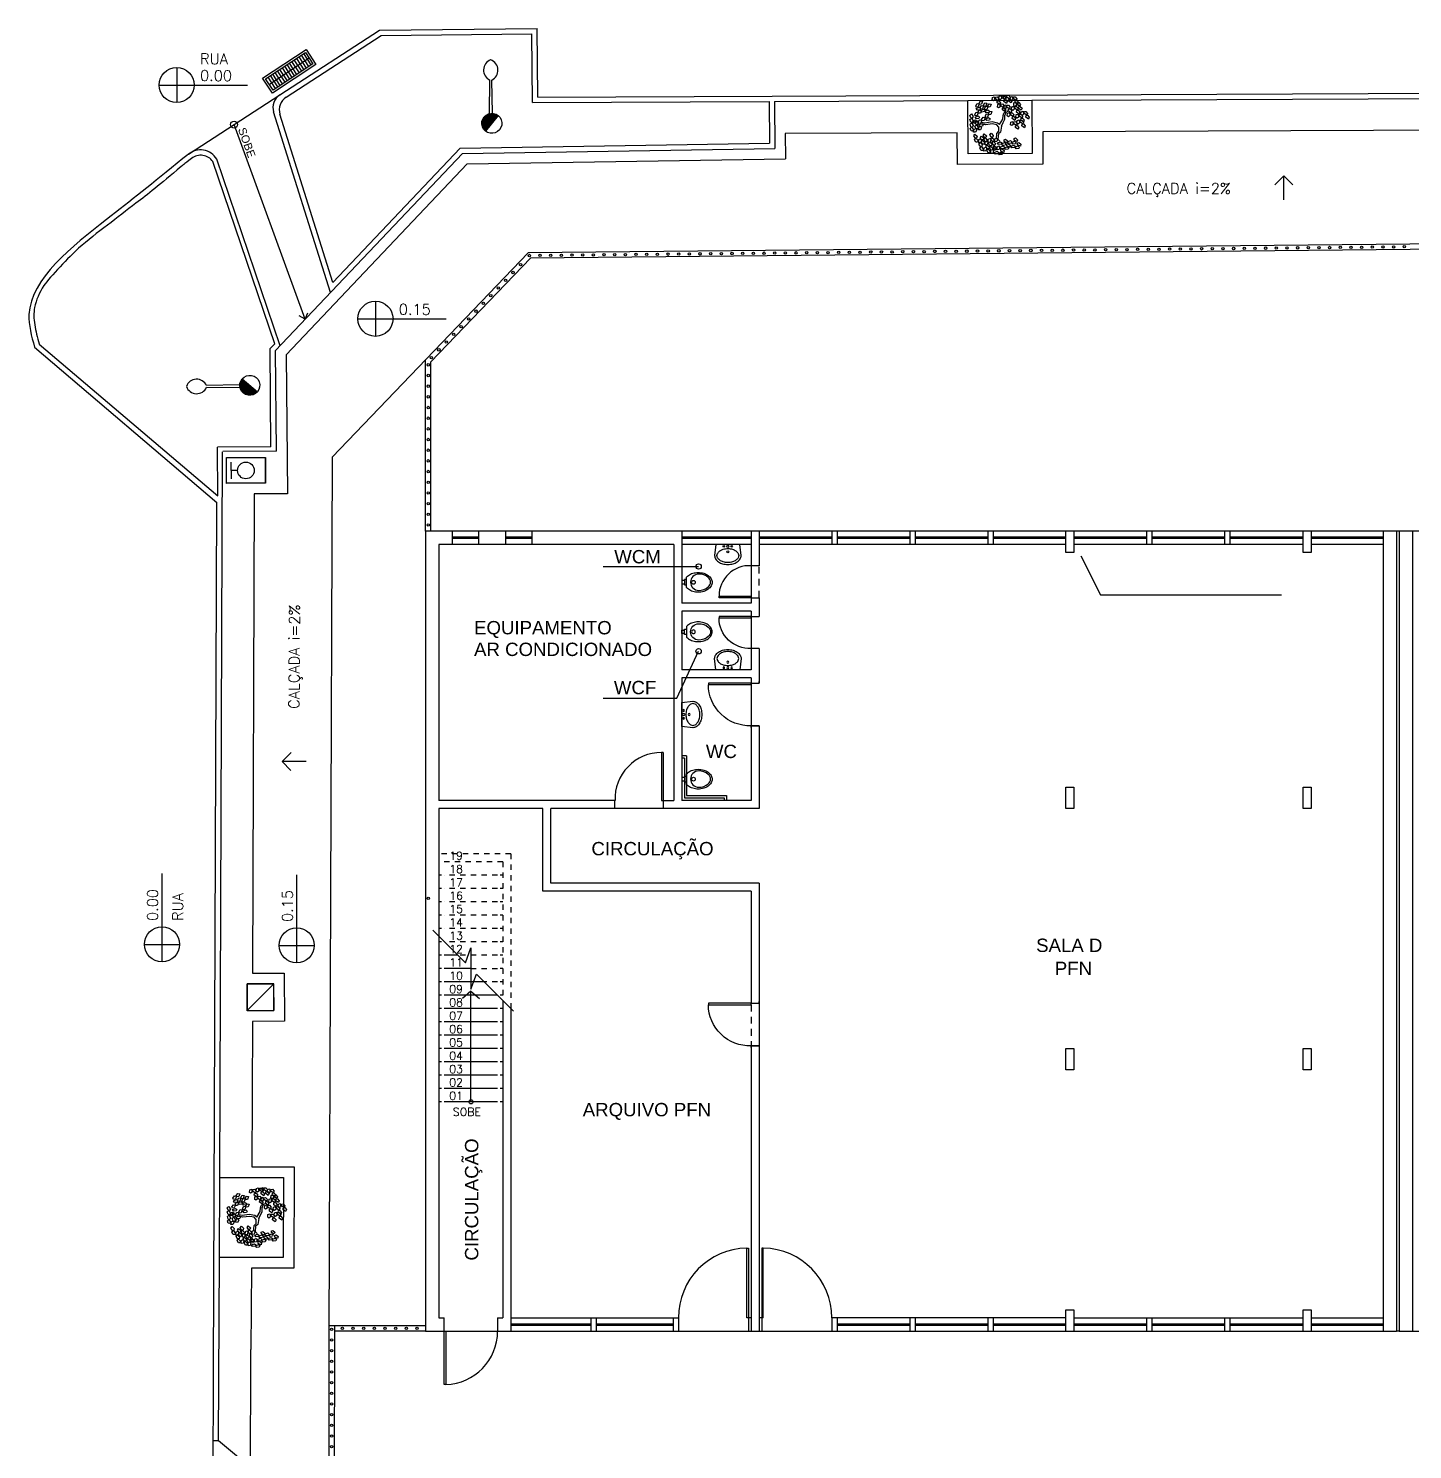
# Model space of a CAD drawing. Header units: millimetres. Extents: x -8 to 5830, y -596 to 3598.
# Drawn here: x 1519.7 to 1545.65, y 2376.13 to 2402.77 of the extents above; entities that cross this region are included whole.
import ezdxf

# ---------------------------------------------------------------- set-up
doc = ezdxf.new("R2010")
doc.units = ezdxf.units.MM
for name, pattern in [('CONTINU', [0]), ('DASHDOT', [1, 0.5, -0.25, 0, -0.25]), ('HIDDEN', [9.525, 6.35, -3.175])]:
    doc.linetypes.add(name, pattern=pattern)
doc.layers.get('0').update_dxf_attribs({"color": 9})
doc.layers.add('ARQUITETURA', color=7, linetype='Continuous')
doc.styles.add('80X50', font='romans.shx')
doc.styles.get("Standard").update_dxf_attribs({"font": 'arial.ttf'})

# ---------------------------------------------------------------- blocks, each defined once
blk = doc.blocks.new('P80')
for points in [[(0, 0.86), (0, 0.83), (0.15, 0.83), (0.15, 0.86)], [(0, 0), (0, 0.03), (0.15, 0.03), (0.15, 0)]]:
    blk.add_lwpolyline(points)
blk.add_lwpolyline([(-0.8, 0.06), (0, 0.06), (0, 0.03), (-0.8, 0.03)], close=True)
at = {"color": 8}
blk.add_arc((-0.025, 0.056), 0.775, 88.1408, 179.6698, dxfattribs=at)
blk = doc.blocks.new('P60')
at = {"color": 252}
blk.add_lwpolyline([(-0.6, 0.06), (0, 0.06), (0, 0.03), (-0.6, 0.03)], close=True, dxfattribs=at)
at = {"color": 8}
blk.add_arc((-0.029, 0.06), 0.571, 87.1025, 180, dxfattribs=at)
blk = doc.blocks.new('Vaso')
for points in [[(0.03, -0.05), (0.03, 0), (-0.03, 0), (-0.03, -0.05)], [(0.05, -0.09), (0.05, -0.05), (-0.05, -0.05), (-0.05, -0.09)]]:
    blk.add_lwpolyline(points)
for points in [[(0.183, -0.31, -0.071776), (0.168, -0.413, -0.083144), (0.129, -0.494, -0.106699), (0.065, -0.552, -0.132564), (-0.002, -0.57, -0.132564), (-0.069, -0.552, -0.106699), (-0.133, -0.494, -0.083144), (-0.172, -0.413, -0.071776), (-0.187, -0.31, -0.071776), (-0.172, -0.207, -0.083144), (-0.133, -0.126, -0.060171), (-0.1, -0.09), (0.096, -0.09, -0.060171), (0.129, -0.126, -0.083144), (0.168, -0.207, -0.071776)], [(-0.088, -0.497, 0.2474), (0, -0.541, 0.2474), (0.088, -0.497, 0.197858), (0.152, -0.318, 0.418329), (0, -0.168, 0.418329), (-0.152, -0.318, 0.197858)]]:
    blk.add_lwpolyline(points, format="xyb", close=True)
blk.add_circle((-0.002, -0.22), 0.0352)
blk = doc.blocks.new('Cuba-emp')
blk.add_lwpolyline([(0.21, 0.248), (0, 0.227), (0, -0.227), (0.21, -0.248, 0.137816), (0.271, -0.231, 0.107041), (0.329, -0.176, 0.080751), (0.364, -0.099, 0.068643), (0.378, -0.001, 0.068643), (0.364, 0.098, 0.080751), (0.329, 0.174, 0.107041), (0.271, 0.23, 0.115752), (0.21, 0.248)], format="xyb")
blk.add_lwpolyline([(0.21, 0.205, -0.131827), (0.25, 0.194, -0.106633), (0.297, 0.151, -0.083482), (0.328, 0.087, -0.072232), (0.341, 0, -0.072232), (0.328, -0.087, -0.083482), (0.297, -0.151, -0.106633), (0.25, -0.194, -0.131827), (0.21, -0.205, -0.131827), (0.17, -0.194, -0.106633), (0.123, -0.151, -0.083482), (0.092, -0.087, -0.072232), (0.079, 0, -0.072232), (0.092, 0.087, -0.083482), (0.123, 0.151, -0.106633), (0.17, 0.194, -0.131827)], format="xyb", close=True)
for centre, radius in [((0.037, -0.002), 0.0193), ((0.037, -0.002), 0.0193), ((0.036, 0.071), 0.0155), ((0.14, -0.001), 0.0198), ((0.036, -0.076), 0.0155)]:
    blk.add_circle(centre, radius)
blk = doc.blocks.new('L', base_point=(1.368, 0.591))
at = {"color": 8, "lineweight": -2}
for p, q in [((1.275, 0.567), (1.306, 0.592)), ((1.288, 0.517), (1.275, 0.567)), ((1.281, 0.65), (1.312, 0.675)), ((1.294, 0.6), (1.281, 0.65)), ((1.322, 0.591), (1.294, 0.6)), ((1.306, 0.592), (1.336, 0.538)), ((1.312, 0.675), (1.342, 0.621)), ((1.342, 0.621), (1.322, 0.591)), ((1.317, 0.508), (1.288, 0.517)), ((1.336, 0.538), (1.317, 0.508)), ((1.337, 0.489), (1.356, 0.548)), ((1.376, 0.484), (1.337, 0.489)), ((1.356, 0.548), (1.391, 0.554)), ((1.404, 0.527), (1.376, 0.484)), ((1.391, 0.554), (1.404, 0.527))]:
    blk.add_line(p, q, dxfattribs=at)
blk = doc.blocks.new('Árvore-13')
at = {"color": 8}
for p, q in [((-0.795, 0.302), (-0.961, 0.415)), ((-0.795, 0.406), (-0.953, 0.499)), ((-0.357, 0.349), (-0.795, 0.406)), ((-0.366, 0.227), (-0.795, 0.302)), ((-0.129, 0.105), (-0.366, 0.227)), ((-0.068, 0.19), (-0.357, 0.349)), ((-0.068, -0.036), (-0.129, 0.105)), ((0.029, 0.068), (-0.068, 0.19)), ((0.029, 0.068), (0.318, 0.331)), ((0.116, -0.055), (0.283, 0.133)), ((0.283, 0.133), (0.423, 0.284)), ((0.318, 0.331), (0.405, 0.537)), ((0.405, 0.537), (0.484, 0.659)), ((0.423, 0.284), (0.502, 0.509)), ((0.484, 0.659), (0.572, 0.715)), ((0.502, 0.509), (0.633, 0.668)), ((0.572, 0.715), (0.607, 0.819)), ((0.633, 0.668), (0.782, 0.715)), ((-0.296, -0.392), (-0.418, -0.693)), ((-0.199, -0.449), (-0.313, -0.74)), ((-0.313, -0.74), (-0.243, -0.89)), ((-0.147, -0.299), (-0.296, -0.392)), ((-0.05, -0.383), (-0.199, -0.449)), ((-0.068, -0.036), (-0.147, -0.299)), ((0.116, -0.055), (-0.05, -0.383))]:
    blk.add_line(p, q, dxfattribs=at)
at = {"color": 8, "xscale": 3.048, "yscale": 3.048, "zscale": 3.048}
for p, rotation in [((-0.716, 1.448), 295.0165150851705), ((0.169, 1.448), 190.1248425347958), ((0.581, 1.401), 190.1248425347958), ((0.852, 1.344), 190.1248425347958), ((-1.303, 0.884), 347.8021081598379), ((-0.926, 0.959), 295.0165150851705), ((-0.488, 1.26), 295.0165150851705), ((-0.348, 0.687), 295.0165150851705), ((-0.252, 1.138), 295.0165150851705), ((0.353, 0.95), 190.1248425347958), ((0.677, 0.781), 190.1248425347958), ((1.124, 0.565), 190.1248425347958), ((1.211, 1.147), 190.1248425347958), ((1.317, 0.753), 190.1248425347958), ((-1.443, 0.368), 347.8021081598379), ((-1.128, 0.415), 347.8021081598379), ((-0.848, 0.462), 295.0165150851705), ((0.765, 0.274), 190.1248425347958), ((0.8, -0.299), 190.1248425347958), ((1.203, -0.317), 190.1248425347958), ((1.246, 0.039), 190.1248425347958), ((1.579, 0.114), 190.1248425347958), ((-0.103, -0.899), 66.16076666471405), ((0.502, -1.003), 66.16076666471405), ((-0.453, -1.397), 66.16076666471405), ((-0.015, -1.19), 66.16076666471405), ((0.616, -1.322), 66.16076666471405)]:
    blk.add_blockref('L', p, dxfattribs=dict(at, rotation=rotation))
for p in [(-1.391, -0.308), (-1.233, -0.881), (-1.049, -0.533), (-0.848, -0.449), (-0.672, -1.021), (-0.453, -1.04), (-0.445, -0.543), (-0.874, -1.134)]:
    blk.add_blockref('L', p, dxfattribs=at)
blk = doc.blocks.new('A$C0cdc8d62')
at = {"linetype": 'CONTINU', "lineweight": -2}
for p, q in [((0.642, 0.242), (0.642, 0.398)), ((0.521, 0.242), (0.642, 0.242)), ((0.642, 0.242), (0.642, 0.086))]:
    blk.add_line(p, q, dxfattribs=at)
blk.add_lwpolyline([(0, 0.002), (0.002, 0.486), (0.73, 0.483), (0.729, 0)], close=True, dxfattribs=at)
blk.add_circle((0.365, 0.243), 0.156, dxfattribs=at)
blk = doc.blocks.new('A$C27293851')
at = {"linetype": 'CONTINU', "lineweight": -2}
for p, q in [((0.041, 0.881), (0.295, 0.881)), ((0.041, 0.827), (0.295, 0.827)), ((0.168, 0.041), (0.168, 0.934)), ((0.041, 0.773), (0.295, 0.773)), ((0.041, 0.72), (0.295, 0.72)), ((0.041, 0.666), (0.295, 0.666)), ((0.041, 0.613), (0.295, 0.613)), ((0.041, 0.559), (0.295, 0.559)), ((0.041, 0.506), (0.295, 0.506)), ((0.041, 0.452), (0.295, 0.452)), ((0.041, 0.398), (0.295, 0.398)), ((0.041, 0.345), (0.295, 0.345)), ((0.041, 0.291), (0.295, 0.291)), ((0.041, 0.238), (0.295, 0.238)), ((0.041, 0.184), (0.295, 0.184)), ((0.041, 0.131), (0.295, 0.131)), ((0.041, 0.077), (0.295, 0.077))]:
    blk.add_line(p, q, dxfattribs=at)
for points in [[(0.336, 0.975), (0.336, 0), (0, 0), (0, 0.975)], [(0.295, 0.934), (0.295, 0.041), (0.041, 0.041), (0.041, 0.934)]]:
    blk.add_lwpolyline(points, close=True, dxfattribs=at)
blk = doc.blocks.new('poste concreto')
h = blk.add_hatch(color=256)
h.dxf.hatch_style = 1
h.paths.add_polyline_path([(364866.842, 7758015.357), (364866.767, 7758015.418), (364866.676, 7758015.455), (364866.578, 7758015.47), (364866.48, 7758015.455), (364866.39, 7758015.418), (364866.314, 7758015.357), (364866.254, 7758015.282), (364866.216, 7758015.191), (364866.201, 7758015.093), (364866.956, 7758015.093), (364866.94, 7758015.191), (364866.903, 7758015.282)])
for p, q in [((364866.815, 7758015.406), (364867.773, 7758016.191)), ((364866.886, 7758015.322), (364867.818, 7758016.138)), ((364866.201, 7758015.093), (364866.216, 7758015.191)), ((364866.216, 7758014.995), (364866.201, 7758015.093)), ((364866.956, 7758015.093), (364866.201, 7758015.093)), ((364866.216, 7758015.191), (364866.254, 7758015.282)), ((364866.254, 7758015.282), (364866.314, 7758015.357)), ((364866.314, 7758015.357), (364866.39, 7758015.418)), ((364866.39, 7758015.418), (364866.48, 7758015.455)), ((364866.48, 7758015.455), (364866.578, 7758015.47)), ((364866.578, 7758015.47), (364866.676, 7758015.455)), ((364866.676, 7758015.455), (364866.767, 7758015.418)), ((364866.767, 7758015.418), (364866.842, 7758015.357)), ((364866.842, 7758015.357), (364866.903, 7758015.282)), ((364866.903, 7758015.282), (364866.94, 7758015.191)), ((364866.94, 7758015.191), (364866.956, 7758015.093)), ((364866.956, 7758015.093), (364866.94, 7758014.995)), ((364866.254, 7758014.904), (364866.216, 7758014.995)), ((364866.314, 7758014.829), (364866.254, 7758014.904)), ((364866.39, 7758014.768), (364866.314, 7758014.829)), ((364866.48, 7758014.731), (364866.39, 7758014.768)), ((364866.578, 7758014.716), (364866.48, 7758014.731)), ((364866.676, 7758014.731), (364866.578, 7758014.716)), ((364866.767, 7758014.768), (364866.676, 7758014.731)), ((364866.842, 7758014.829), (364866.767, 7758014.768)), ((364866.903, 7758014.904), (364866.842, 7758014.829)), ((364866.94, 7758014.995), (364866.903, 7758014.904))]:
    blk.add_line(p, q)
for centre, start, end in [((364868.17, 7758016.298), 60.7351, 195.0987), ((364867.989, 7758016.511), 245.3971, 19.7607)]:
    blk.add_arc(centre, 0.411, start, end)

msp = doc.modelspace()

# ---------------------------------------------------------------- linework, layer by layer
at = {"color": 8, "linetype": 'CONTINU', "lineweight": -2}
for p, q in [((1524.416, 2401.522), (1526.287, 2402.736)), ((1524.534, 2401.479), (1526.317, 2402.636)), ((1526.287, 2402.736), (1529.238, 2402.769)), ((1526.317, 2402.636), (1529.139, 2402.668)), ((1529.154, 2401.378), (1529.139, 2402.668)), ((1529.252, 2401.479), (1529.238, 2402.769)), ((1522.484, 2402.036), (1522.484, 2401.378)), ((1522.155, 2401.707), (1523.809, 2401.707)), ((1540.565, 2401.532), (1551.312, 2401.582)), ((1522.703, 2400.41), (1524.416, 2401.522)), ((1529.154, 2401.378), (1533.592, 2401.399)), ((1529.252, 2401.479), (1533.645, 2401.499)), ((1533.592, 2401.399), (1533.595, 2400.62)), ((1533.645, 2401.499), (1540.565, 2401.532)), ((1533.692, 2401.4), (1537.315, 2401.417)), ((1533.692, 2401.4), (1533.696, 2400.521)), ((1538.514, 2401.422), (1540.565, 2401.432)), ((1538.515, 2401.422), (1540.565, 2401.432)), ((1540.565, 2401.432), (1551.313, 2401.482)), ((1525.368, 2397.817), (1524.301, 2401.203)), ((1525.412, 2398.009), (1524.419, 2401.16)), ((1524.895, 2397.318), (1523.559, 2400.966)), ((1537.317, 2400.817), (1537.318, 2400.817)), ((1527.797, 2400.526), (1525.412, 2398.009)), ((1527.797, 2400.526), (1533.595, 2400.62)), ((1527.841, 2400.427), (1533.696, 2400.521)), ((1524.322, 2396.859), (1523.163, 2400.273)), ((1524.423, 2396.819), (1523.234, 2400.32)), ((1527.841, 2400.427), (1524.338, 2396.729)), ((1527.928, 2400.228), (1533.899, 2400.324)), ((1527.928, 2400.228), (1524.538, 2396.65)), ((1526.21, 2397.655), (1526.21, 2396.997)), ((1524.895, 2397.318), (1524.782, 2397.383)), ((1524.895, 2397.318), (1524.94, 2397.44)), ((1525.881, 2397.326), (1527.535, 2397.326)), ((1519.819, 2396.795), (1523.237, 2393.883)), ((1519.908, 2396.848), (1523.258, 2394.006)), ((1524.322, 2396.859), (1524.237, 2396.769)), ((1524.251, 2394.926), (1524.237, 2396.769)), ((1524.352, 2394.844), (1524.338, 2396.729)), ((1524.251, 2394.926), (1523.251, 2394.918)), ((1523.258, 2394.006), (1523.251, 2394.918)), ((1523.291, 2381.23), (1523.341, 2394.833)), ((1524.352, 2394.844), (1523.352, 2394.836)), ((1523.174, 2377.607), (1523.237, 2393.883)), ((1523.938, 2394.042), (1523.905, 2385.058)), ((1522.209, 2385.271), (1522.209, 2386.925)), ((1524.735, 2385.252), (1524.735, 2386.906)), ((1521.88, 2385.6), (1522.538, 2385.6)), ((1524.407, 2385.581), (1525.064, 2385.581)), ((1523.802, 2384.358), (1524.303, 2384.858)), ((1524.302, 2384.358), (1524.304, 2384.858)), ((1523.902, 2384.156), (1523.892, 2381.429)), ((1523.265, 2376.297), (1523.288, 2379.732)), ((1523.859, 2370.794), (1523.876, 2378.003)), ((1523.159, 2370.798), (1523.174, 2377.607)), ((1523.171, 2376.297), (1523.265, 2376.297)), ((1523.265, 2376.297), (1523.869, 2375.799))]:
    msp.add_line(p, q, dxfattribs=at)
at = {"color": 8}
for p, q in [((1543.235, 2400.004), (1543.067, 2399.839)), ((1543.235, 2399.553), (1543.235, 2400.004)), ((1543.235, 2400.004), (1543.403, 2399.839)), ((1524.462, 2389.029), (1524.628, 2389.196)), ((1524.912, 2389.027), (1524.462, 2389.029)), ((1524.462, 2389.029), (1524.626, 2388.86))]:
    msp.add_line(p, q, dxfattribs=at)
for p, q in [((1613.286, 2399.4), (1529.074, 2398.562)), ((1575.2, 2398.921), (1529.117, 2398.463)), ((1529.074, 2398.562), (1525.4, 2394.735)), ((1529.117, 2398.463), (1527.25, 2396.518)), ((1525.4, 2394.735), (1525.339, 2378.31)), ((1527.15, 2393.348), (1527.15, 2378.348)), ((1545.35, 2393.348), (1527.15, 2393.348)), ((1527.65, 2393.348), (1527.65, 2393.098)), ((1528.15, 2393.098), (1528.15, 2393.348)), ((1528.65, 2393.348), (1528.65, 2393.098)), ((1529.15, 2393.098), (1529.15, 2393.348)), ((1531.95, 2393.348), (1531.95, 2391.998)), ((1533.25, 2393.348), (1533.25, 2391.998)), ((1533.4, 2393.348), (1533.4, 2392.698)), ((1534.763, 2393.348), (1534.763, 2393.098)), ((1534.863, 2393.348), (1534.863, 2393.098)), ((1536.225, 2393.348), (1536.225, 2393.098)), ((1536.325, 2393.348), (1536.325, 2393.098)), ((1537.688, 2393.348), (1537.688, 2393.098)), ((1537.788, 2393.348), (1537.788, 2393.098)), ((1540.663, 2393.348), (1540.663, 2393.098)), ((1540.763, 2393.348), (1540.763, 2393.098)), ((1542.125, 2393.348), (1542.125, 2393.098)), ((1542.225, 2393.348), (1542.225, 2393.098)), ((1545.1, 2393.348), (1545.1, 2378.348)), ((1545.35, 2393.348), (1545.35, 2378.348)), ((1545.4, 2393.348), (1545.4, 2378.348)), ((1605.65, 2393.348), (1545.4, 2393.348)), ((1545.65, 2393.348), (1545.65, 2378.348)), ((1527.4, 2393.098), (1527.4, 2388.298)), ((1531.8, 2393.098), (1527.4, 2393.098)), ((1527.65, 2393.238), (1528.15, 2393.238)), ((1528.15, 2393.208), (1527.65, 2393.208)), ((1528.65, 2393.238), (1529.15, 2393.238)), ((1529.15, 2393.208), (1528.65, 2393.208)), ((1531.8, 2393.098), (1531.8, 2388.298)), ((1531.95, 2393.238), (1533.25, 2393.238)), ((1533.25, 2393.208), (1531.95, 2393.208)), ((1533.25, 2393.098), (1531.95, 2393.098)), ((1533.4, 2393.238), (1534.763, 2393.238)), ((1534.763, 2393.208), (1533.4, 2393.208)), ((1539.15, 2393.098), (1533.4, 2393.098)), ((1534.863, 2393.238), (1536.225, 2393.238)), ((1536.225, 2393.208), (1534.863, 2393.208)), ((1536.325, 2393.238), (1537.688, 2393.238)), ((1537.688, 2393.208), (1536.325, 2393.208)), ((1537.788, 2393.238), (1539.15, 2393.238)), ((1539.15, 2393.208), (1537.788, 2393.208)), ((1539.3, 2393.238), (1540.663, 2393.238)), ((1540.663, 2393.208), (1539.3, 2393.208)), ((1543.598, 2393.098), (1539.3, 2393.098)), ((1540.763, 2393.238), (1542.125, 2393.238)), ((1542.125, 2393.208), (1540.763, 2393.208)), ((1542.225, 2393.238), (1543.598, 2393.238)), ((1543.598, 2393.208), (1542.225, 2393.208)), ((1543.748, 2393.238), (1545.1, 2393.238)), ((1545.1, 2393.208), (1543.748, 2393.208)), ((1545.1, 2393.098), (1543.748, 2393.098)), ((1533.4, 2392.698), (1533.25, 2392.698)), ((1533.25, 2391.998), (1531.95, 2391.998)), ((1533.25, 2392.098), (1533.4, 2392.098)), ((1533.4, 2392.098), (1533.4, 2391.748)), ((1533.25, 2391.848), (1531.95, 2391.848)), ((1531.95, 2391.848), (1531.95, 2390.748)), ((1533.25, 2391.848), (1533.25, 2390.748)), ((1533.25, 2391.748), (1533.4, 2391.748)), ((1533.4, 2391.148), (1533.25, 2391.148)), ((1533.4, 2391.148), (1533.4, 2390.498)), ((1533.25, 2390.748), (1531.95, 2390.748)), ((1533.25, 2390.598), (1531.95, 2390.598)), ((1531.95, 2390.598), (1531.95, 2388.298)), ((1533.25, 2390.598), (1533.25, 2388.298)), ((1533.25, 2390.498), (1533.4, 2390.498)), ((1533.4, 2389.698), (1533.25, 2389.698)), ((1533.4, 2389.698), (1533.4, 2388.148)), ((1531.6, 2389.198), (1531.6, 2388.148)), ((1532.04, 2389.132), (1531.95, 2389.132)), ((1532, 2389.092), (1531.95, 2389.092)), ((1532, 2389.092), (1532, 2388.348)), ((1532.04, 2389.132), (1532.04, 2388.388)), ((1530.7, 2388.298), (1527.4, 2388.298)), ((1530.7, 2388.148), (1530.7, 2388.298)), ((1533.25, 2388.298), (1531.95, 2388.298)), ((1532, 2388.348), (1532.748, 2388.348)), ((1532.04, 2388.388), (1532.788, 2388.388)), ((1532.748, 2388.348), (1532.748, 2388.298)), ((1532.788, 2388.388), (1532.788, 2388.298)), ((1527.4, 2388.148), (1527.4, 2378.598)), ((1529.35, 2388.148), (1527.4, 2388.148)), ((1529.35, 2386.598), (1529.35, 2388.148)), ((1533.4, 2388.148), (1529.5, 2388.148)), ((1529.5, 2386.748), (1529.5, 2388.148)), ((1527.45, 2386.898), (1527.4, 2386.898)), ((1527.45, 2386.648), (1527.4, 2386.648)), ((1528.6, 2386.898), (1528.55, 2386.898)), ((1528.6, 2386.648), (1528.55, 2386.648)), ((1533.4, 2386.748), (1529.5, 2386.748)), ((1533.4, 2386.748), (1533.4, 2378.348)), ((1527.45, 2386.398), (1527.4, 2386.398)), ((1528.6, 2386.398), (1528.55, 2386.398)), ((1533.25, 2386.598), (1529.35, 2386.598)), ((1533.25, 2386.598), (1533.25, 2384.498)), ((1527.45, 2386.148), (1527.4, 2386.148)), ((1528.6, 2386.148), (1528.55, 2386.148)), ((1527.45, 2385.898), (1527.4, 2385.898)), ((1528.6, 2385.898), (1528.55, 2385.898)), ((1527.45, 2385.648), (1527.4, 2385.648)), ((1528.6, 2385.648), (1528.55, 2385.648)), ((1527.45, 2385.398), (1527.4, 2385.398)), ((1527.75, 2385.398), (1527.5, 2385.398)), ((1528.6, 2385.398), (1528.55, 2385.398)), ((1527.45, 2385.148), (1527.4, 2385.148)), ((1528, 2385.148), (1527.5, 2385.148)), ((1528.6, 2385.148), (1528.55, 2385.148)), ((1527.45, 2384.898), (1527.4, 2384.898)), ((1528.25, 2384.898), (1527.5, 2384.898)), ((1528.6, 2384.898), (1528.55, 2384.898)), ((1527.45, 2384.648), (1527.4, 2384.648)), ((1528.5, 2384.648), (1527.5, 2384.648)), ((1528, 2384.72), (1527.843, 2384.585)), ((1528, 2384.72), (1528.158, 2384.585)), ((1528, 2382.648), (1528, 2384.72)), ((1528.6, 2384.648), (1528.55, 2384.648)), ((1528.6, 2384.548), (1528.6, 2378.598)), ((1527.45, 2384.398), (1527.4, 2384.398)), ((1528.5, 2384.398), (1527.5, 2384.398)), ((1528.6, 2384.398), (1528.55, 2384.398)), ((1528.75, 2384.398), (1528.75, 2378.348)), ((1533.25, 2384.498), (1533.4, 2384.498)), ((1527.45, 2384.148), (1527.4, 2384.148)), ((1528.5, 2384.148), (1527.5, 2384.148)), ((1528.6, 2384.148), (1528.55, 2384.148)), ((1527.45, 2383.898), (1527.4, 2383.898)), ((1528.5, 2383.898), (1527.5, 2383.898)), ((1528.6, 2383.898), (1528.55, 2383.898)), ((1527.45, 2383.648), (1527.4, 2383.648)), ((1528.5, 2383.648), (1527.5, 2383.648)), ((1528.6, 2383.648), (1528.55, 2383.648)), ((1533.4, 2383.698), (1533.25, 2383.698)), ((1533.25, 2383.698), (1533.25, 2378.348)), ((1527.45, 2383.398), (1527.4, 2383.398)), ((1528.5, 2383.398), (1527.5, 2383.398)), ((1528.6, 2383.398), (1528.55, 2383.398)), ((1527.45, 2383.148), (1527.4, 2383.148)), ((1528.5, 2383.148), (1527.5, 2383.148)), ((1528.6, 2383.148), (1528.55, 2383.148)), ((1527.45, 2382.898), (1527.4, 2382.898)), ((1527.45, 2382.648), (1527.4, 2382.648)), ((1528.5, 2382.898), (1527.5, 2382.898)), ((1528.5, 2382.648), (1527.5, 2382.648)), ((1528.6, 2382.898), (1528.55, 2382.898)), ((1528.6, 2382.648), (1528.55, 2382.648)), ((1533.2, 2379.908), (1533.2, 2378.348)), ((1533.45, 2379.908), (1533.45, 2378.348)), ((1525.44, 2378.447), (1525.439, 2378.309)), ((1527.4, 2378.598), (1527.5, 2378.598)), ((1528.5, 2378.598), (1528.5, 2378.348)), ((1528.5, 2378.598), (1528.6, 2378.598)), ((1528.75, 2378.598), (1531.888, 2378.598)), ((1528.75, 2378.488), (1530.25, 2378.488)), ((1530.25, 2378.458), (1528.75, 2378.458)), ((1530.25, 2378.598), (1530.25, 2378.348)), ((1530.35, 2378.598), (1530.35, 2378.348)), ((1530.35, 2378.488), (1531.788, 2378.488)), ((1531.788, 2378.458), (1530.35, 2378.458)), ((1531.788, 2378.598), (1531.788, 2378.348)), ((1531.888, 2378.598), (1531.888, 2378.348)), ((1533.48, 2378.598), (1533.4, 2378.598)), ((1534.763, 2378.598), (1534.763, 2378.348)), ((1539.15, 2378.598), (1534.763, 2378.598)), ((1534.863, 2378.598), (1534.863, 2378.348)), ((1534.863, 2378.488), (1536.225, 2378.488)), ((1536.225, 2378.458), (1534.863, 2378.458)), ((1536.225, 2378.598), (1536.225, 2378.348)), ((1536.325, 2378.598), (1536.325, 2378.348)), ((1536.325, 2378.488), (1537.688, 2378.488)), ((1537.688, 2378.458), (1536.325, 2378.458)), ((1537.688, 2378.598), (1537.688, 2378.348)), ((1537.788, 2378.598), (1537.788, 2378.348)), ((1537.788, 2378.488), (1539.15, 2378.488)), ((1539.15, 2378.458), (1537.788, 2378.458)), ((1539.3, 2378.598), (1543.598, 2378.598)), ((1539.3, 2378.488), (1540.663, 2378.488)), ((1540.663, 2378.458), (1539.3, 2378.458)), ((1540.663, 2378.598), (1540.663, 2378.348)), ((1540.763, 2378.598), (1540.763, 2378.348)), ((1540.763, 2378.488), (1542.125, 2378.488)), ((1542.125, 2378.458), (1540.763, 2378.458)), ((1542.125, 2378.598), (1542.125, 2378.348)), ((1542.225, 2378.598), (1542.225, 2378.348)), ((1542.225, 2378.488), (1543.598, 2378.488)), ((1543.598, 2378.458), (1542.225, 2378.458)), ((1543.748, 2378.598), (1545.1, 2378.598)), ((1543.748, 2378.488), (1545.1, 2378.488)), ((1545.1, 2378.458), (1543.748, 2378.458)), ((1525.339, 2378.31), (1525.338, 2375.348)), ((1525.439, 2378.31), (1525.438, 2375.347)), ((1527.15, 2378.348), (1545.35, 2378.348)), ((1545.4, 2378.348), (1575.45, 2378.348))]:
    msp.add_line(p, q)
at = {"linetype": 'CONTINU', "lineweight": -2}
for p, q in [((1527.15, 2393.348), (1527.15, 2396.558)), ((1527.25, 2393.348), (1527.25, 2396.518))]:
    msp.add_line(p, q, dxfattribs=at)
at = {"linetype": 'CONTINU'}
for p, q in [((1545.4, 2393.348), (1545.35, 2393.348)), ((1530.477, 2392.683), (1532.268, 2392.683)), ((1531.861, 2390.217), (1532.268, 2391.094)), ((1530.477, 2390.217), (1531.861, 2390.217)), ((1527.15, 2378.448), (1525.34, 2378.447)), ((1527.15, 2378.348), (1525.439, 2378.347)), ((1545.4, 2378.348), (1545.35, 2378.348))]:
    msp.add_line(p, q, dxfattribs=at)
at = {"linetype": 'HIDDEN', "ltscale": 0.02}
for p, q in [((1533.4, 2392.098), (1533.4, 2392.698)), ((1533.25, 2384.468), (1533.25, 2383.698))]:
    msp.add_line(p, q, dxfattribs=at)
at = {"linetype": 'DASHDOT', "ltscale": 0.2}
for p, q in [((1528.75, 2387.298), (1527.4, 2387.298)), ((1528.75, 2387.298), (1528.75, 2384.398)), ((1528.6, 2387.148), (1527.4, 2387.148)), ((1528.6, 2387.148), (1528.6, 2384.548)), ((1528.5, 2386.898), (1527.5, 2386.898)), ((1528.5, 2386.648), (1527.5, 2386.648)), ((1528.5, 2386.398), (1527.5, 2386.398)), ((1528.5, 2386.148), (1527.5, 2386.148)), ((1528.5, 2385.898), (1527.5, 2385.898)), ((1528.5, 2385.648), (1527.5, 2385.648)), ((1528.5, 2385.398), (1527.75, 2385.398)), ((1528, 2385.148), (1528.5, 2385.148)), ((1528.5, 2384.898), (1528.25, 2384.898))]:
    msp.add_line(p, q, dxfattribs=at)
at = {"color": 8, "linetype": 'CONTINU', "lineweight": -2}
for points in [[(1538.515, 2401.422), (1538.519, 2400.422), (1537.319, 2400.417), (1537.315, 2401.417), (1538.515, 2401.422)], [(1574.675, 2400.987), (1574.675, 2400.386), (1573.075, 2400.385), (1573.075, 2400.984), (1567.478, 2400.958), (1567.48, 2400.358), (1565.88, 2400.35), (1565.878, 2400.95), (1559.31, 2400.92), (1559.312, 2400.32), (1557.413, 2400.311), (1557.411, 2400.911), (1553.018, 2400.89), (1553.019, 2399.89), (1551.119, 2399.881), (1551.117, 2400.881), (1538.717, 2400.832), (1538.719, 2400.223), (1537.119, 2400.216), (1537.117, 2400.811), (1533.892, 2400.8), (1533.899, 2400.324)], [(1524.538, 2396.65), (1524.558, 2394.042), (1523.938, 2394.042)], [(1523.905, 2385.058), (1524.499, 2385.061), (1524.503, 2384.159), (1523.902, 2384.156)], [(1523.892, 2381.429), (1524.685, 2381.427), (1524.681, 2379.528), (1523.886, 2379.53), (1523.876, 2378.003)], [(1524.485, 2381.227), (1524.481, 2379.728), (1523.288, 2379.732), (1523.291, 2381.23), (1524.485, 2381.227)]]:
    msp.add_lwpolyline(points, dxfattribs=at)
for points in [[(1524.146, 2394.726), (1524.149, 2394.245), (1523.418, 2394.242), (1523.416, 2394.723)], [(1523.803, 2384.858), (1523.802, 2384.358), (1524.302, 2384.358), (1524.303, 2384.858)], [(1524.302, 2384.358), (1523.805, 2384.356), (1523.803, 2384.858), (1524.3, 2384.86)]]:
    msp.add_lwpolyline(points, close=True, dxfattribs=at)
for points in [[(1539.3, 2393.348), (1539.3, 2392.948), (1539.15, 2392.948), (1539.15, 2393.348)], [(1543.748, 2393.348), (1543.748, 2392.948), (1543.598, 2392.948), (1543.598, 2393.348)], [(1531.6, 2389.198), (1531.57, 2389.198), (1531.57, 2388.298), (1531.8, 2388.298)], [(1527.284, 2385.863), (1527.897, 2385.251), (1528, 2385.534), (1528, 2384.761), (1528.104, 2385.044), (1528.8, 2384.348)], [(1533.25, 2378.598), (1533.17, 2378.598), (1533.17, 2379.908), (1533.2, 2379.908)], [(1533.48, 2378.598), (1533.48, 2379.908), (1533.45, 2379.908)], [(1539.15, 2378.348), (1539.15, 2378.748), (1539.3, 2378.748), (1539.3, 2378.348)], [(1543.598, 2378.348), (1543.598, 2378.748), (1543.748, 2378.748), (1543.748, 2378.348)], [(1527.53, 2378.348), (1527.53, 2377.348), (1527.5, 2377.348), (1527.5, 2378.598)]]:
    msp.add_lwpolyline(points)
for points in [[(1539.15, 2388.548), (1539.3, 2388.548), (1539.3, 2388.148), (1539.15, 2388.148)], [(1543.598, 2388.548), (1543.748, 2388.548), (1543.748, 2388.148), (1543.598, 2388.148)], [(1539.15, 2383.648), (1539.3, 2383.648), (1539.3, 2383.248), (1539.15, 2383.248)], [(1543.598, 2383.648), (1543.748, 2383.648), (1543.748, 2383.248), (1543.598, 2383.248)]]:
    msp.add_lwpolyline(points, close=True)
for centre, radius in [((1522.484, 2401.707), 0.329), ((1523.559, 2400.966), 0.0658), ((1526.21, 2397.326), 0.329), ((1522.209, 2385.6), 0.329), ((1524.735, 2385.581), 0.329)]:
    msp.add_circle(centre, radius, dxfattribs=at)
for centre, radius in [((1538.895, 2398.61), 0.0225), ((1539.095, 2398.612), 0.0225), ((1539.295, 2398.614), 0.0225), ((1539.495, 2398.616), 0.0225), ((1539.695, 2398.618), 0.0225), ((1539.895, 2398.62), 0.0225), ((1540.095, 2398.622), 0.0225), ((1540.295, 2398.624), 0.0225), ((1540.495, 2398.626), 0.0225), ((1540.695, 2398.628), 0.0225), ((1540.895, 2398.63), 0.0225), ((1541.095, 2398.632), 0.0225), ((1541.295, 2398.634), 0.0225), ((1541.495, 2398.636), 0.0225), ((1541.695, 2398.638), 0.0225), ((1541.895, 2398.64), 0.0225), ((1542.095, 2398.642), 0.0225), ((1542.295, 2398.644), 0.0225), ((1542.495, 2398.646), 0.0225), ((1542.695, 2398.648), 0.0225), ((1542.895, 2398.65), 0.0225), ((1543.095, 2398.652), 0.0225), ((1543.295, 2398.654), 0.0225), ((1543.495, 2398.656), 0.0225), ((1543.695, 2398.658), 0.0225), ((1543.895, 2398.66), 0.0225), ((1544.095, 2398.662), 0.0225), ((1544.295, 2398.664), 0.0225), ((1544.495, 2398.666), 0.0225), ((1544.695, 2398.668), 0.0225), ((1544.895, 2398.67), 0.0225), ((1545.095, 2398.672), 0.0225), ((1545.295, 2398.674), 0.0225), ((1545.495, 2398.676), 0.0225), ((1529.095, 2398.512), 0.0225), ((1529.295, 2398.514), 0.0225), ((1529.495, 2398.516), 0.0225), ((1529.695, 2398.518), 0.0225), ((1529.895, 2398.52), 0.0225), ((1530.095, 2398.522), 0.0225), ((1530.295, 2398.524), 0.0225), ((1530.495, 2398.526), 0.0225), ((1530.695, 2398.528), 0.0225), ((1530.895, 2398.53), 0.0225), ((1531.095, 2398.532), 0.0225), ((1531.295, 2398.534), 0.0225), ((1531.495, 2398.536), 0.0225), ((1531.695, 2398.538), 0.0225), ((1531.895, 2398.54), 0.0225), ((1532.095, 2398.542), 0.0225), ((1532.295, 2398.544), 0.0225), ((1532.495, 2398.546), 0.0225), ((1532.695, 2398.548), 0.0225), ((1532.895, 2398.55), 0.0225), ((1533.095, 2398.552), 0.0225), ((1533.295, 2398.554), 0.0225), ((1533.495, 2398.556), 0.0225), ((1533.695, 2398.558), 0.0225), ((1533.895, 2398.56), 0.0225), ((1534.095, 2398.562), 0.0225), ((1534.295, 2398.564), 0.0225), ((1534.495, 2398.566), 0.0225), ((1534.695, 2398.568), 0.0225), ((1534.895, 2398.57), 0.0225), ((1535.095, 2398.572), 0.0225), ((1535.295, 2398.574), 0.0225), ((1535.495, 2398.576), 0.0225), ((1535.695, 2398.578), 0.0225), ((1535.895, 2398.58), 0.0225), ((1536.095, 2398.582), 0.0225), ((1536.295, 2398.584), 0.0225), ((1536.495, 2398.586), 0.0225), ((1536.695, 2398.588), 0.0225), ((1536.895, 2398.59), 0.0225), ((1537.095, 2398.592), 0.0225), ((1537.295, 2398.594), 0.0225), ((1537.495, 2398.596), 0.0225), ((1537.695, 2398.598), 0.0225), ((1537.895, 2398.6), 0.0225), ((1538.095, 2398.602), 0.0225), ((1538.295, 2398.604), 0.0225), ((1538.495, 2398.606), 0.0225), ((1538.695, 2398.608), 0.0225), ((1528.79, 2398.194), 0.0225), ((1528.929, 2398.339), 0.0225), ((1528.511, 2397.904), 0.0225), ((1528.65, 2398.049), 0.0225), ((1528.233, 2397.614), 0.0225), ((1528.372, 2397.759), 0.0225), ((1527.955, 2397.324), 0.0225), ((1528.094, 2397.469), 0.0225), ((1527.677, 2397.034), 0.0225), ((1527.816, 2397.179), 0.0225), ((1527.398, 2396.744), 0.0225), ((1527.537, 2396.889), 0.0225), ((1527.259, 2396.599), 0.0225), ((1527.201, 2396.463), 0.0225), ((1527.201, 2396.263), 0.0225), ((1527.201, 2396.063), 0.0225), ((1527.201, 2395.863), 0.0225), ((1527.201, 2395.663), 0.0225), ((1527.201, 2395.463), 0.0225), ((1527.201, 2395.263), 0.0225), ((1527.201, 2395.063), 0.0225), ((1527.201, 2394.863), 0.0225), ((1527.201, 2394.663), 0.0225), ((1527.201, 2394.463), 0.0225), ((1527.201, 2394.263), 0.0225), ((1527.201, 2394.063), 0.0225), ((1527.201, 2393.863), 0.0225), ((1527.201, 2393.663), 0.0225), ((1527.201, 2393.463), 0.0225), ((1527.201, 2386.463), 0.0225), ((1528, 2382.648), 0.0387), ((1525.389, 2378.384), 0.0225), ((1525.589, 2378.401), 0.0225), ((1525.789, 2378.401), 0.0225), ((1525.989, 2378.401), 0.0225), ((1526.189, 2378.401), 0.0225), ((1526.389, 2378.401), 0.0225), ((1526.589, 2378.401), 0.0225), ((1526.789, 2378.401), 0.0225), ((1526.989, 2378.401), 0.0225), ((1525.389, 2378.184), 0.0225), ((1525.389, 2377.984), 0.0225), ((1525.389, 2377.784), 0.0225), ((1525.389, 2377.584), 0.0225), ((1525.389, 2377.384), 0.0225), ((1525.389, 2377.184), 0.0225), ((1525.389, 2376.984), 0.0225), ((1525.389, 2376.784), 0.0225), ((1525.389, 2376.584), 0.0225), ((1525.389, 2376.384), 0.0225), ((1525.389, 2376.184), 0.0225)]:
    msp.add_circle(centre, radius)
at = {"linetype": 'CONTINU'}
for centre in [(1532.268, 2392.683), (1532.268, 2391.094)]:
    msp.add_circle(centre, 0.0498, dxfattribs=at)
at = {"color": 8, "linetype": 'CONTINU', "lineweight": -2}
for centre, radius, start, end in [((1524.568, 2401.287), 0.28, 122.9672, 197.4851), ((1524.686, 2401.245), 0.28, 122.9672, 197.4851), ((1522.93, 2400.136), 0.356, 31.2004, 129.6436), ((1522.937, 2400.115), 0.276, 34.9496, 128.8726)]:
    msp.add_arc(centre, radius, start, end, dxfattribs=at)
for centre, radius, start, end in [((1531.575, 2388.323), 0.875, 90.2923, 181.8592), ((1533.197, 2378.599), 1.309, 91.1428, 180.0726), ((1533.454, 2378.599), 1.309, 359.9274, 88.8572), ((1527.5, 2378.348), 1, 271.7191, 0)]:
    msp.add_arc(centre, radius, start, end)
for points, knots in [([(1522.703, 2400.41), (1522.667, 2400.382), (1522.631, 2400.356), (1522.597, 2400.329), (1522.015, 2399.847), (1521.081, 2399.12), (1519.516, 2397.895), (1519.762, 2397.002), (1519.819, 2396.795)], [7.165202, 7.165202, 7.165202, 7.165202, 7.234074, 7.234074, 7.234074, 8.692276, 10.742371, 11.359258, 11.359258, 11.359258, 11.359258]), ([(1522.764, 2400.33), (1522.679, 2400.266), (1522.658, 2400.25), (1522.637, 2400.234), (1522.625, 2400.225), (1522.613, 2400.215), (1522.6, 2400.205), (1522.593, 2400.199), (1522.585, 2400.194), (1522.16, 2399.833), (1521.945, 2399.665), (1521.547, 2399.359), (1521.369, 2399.222), (1521, 2398.941), (1520.814, 2398.797), (1520.472, 2398.493), (1520.106, 2398.115), (1519.907, 2397.815), (1519.847, 2397.678), (1519.803, 2397.435), (1519.804, 2397.33), (1519.84, 2397.101), (1519.872, 2396.979), (1519.907, 2396.852), (1519.907, 2396.85), (1519.908, 2396.848)], [7.181239, 7.181239, 7.181239, 7.181239, 7.260655, 7.260655, 7.260655, 7.308803, 7.308803, 7.308803, 7.338058, 7.338058, 8.153921, 8.153921, 8.780618, 8.780618, 9.407316, 9.407316, 10.057399, 10.057399, 10.577972, 10.577972, 10.952872, 10.952872, 11.327773, 11.327773, 11.333574, 11.333574, 11.333574, 11.333574])]:
    msp.add_open_spline(points, degree=3, knots=knots, dxfattribs=at)
at = {"layer": 'ARQUITETURA', "color": 8}
msp.add_lwpolyline([(1539.433, 2392.884), (1539.799, 2392.153), (1543.194, 2392.153)], dxfattribs=at)

# ---------------------------------------------------------------- block references
at = {"color": 8, "linetype": 'CONTINU', "lineweight": -2}
for name, p, rotation in [('A$C27293851', (1525.094, 2402.092), 123.3032947109581), ('A$C0cdc8d62', (1524.145, 2394.728), 180.2529043354351)]:
    msp.add_blockref(name, p, dxfattribs=dict(at, rotation=rotation))
at = {"color": 8, "xscale": 0.4999999999999998, "yscale": 0.4999999999999998, "zscale": 0.4999999999999998}
for p, rotation in [((2857337.279, -2629012.518), 50.03444726387976), ((2632937.362, 2858204.966), 140.0344472638797)]:
    msp.add_blockref('poste concreto', p, dxfattribs=dict(at, rotation=rotation))
at = {"color": 8, "linetype": 'HIDDEN', "xscale": 0.3107660917594163, "yscale": 0.3107660917594163, "zscale": 0.3107660917594163, "rotation": 16.63621055087309}
for p in [(1537.906, 2400.943), (1523.983, 2380.466)]:
    msp.add_blockref('Árvore-13', p, dxfattribs=at)
for name, p, rotation in [('Cuba-emp', (1532.816, 2393.098), 270), ('Vaso', (1531.95, 2392.388), 90), ('Vaso', (1531.95, 2388.698), 90)]:
    msp.add_blockref(name, p, dxfattribs=dict(rotation=rotation))
msp.add_blockref('P60', (1533.25, 2392.068))
at = {"xscale": -1}
for name, p, rotation in [('P60', (1533.25, 2391.778), 180), ('Vaso', (1531.95, 2391.457), 90), ('Cuba-emp', (1532.816, 2390.748), 270), ('P80', (1533.25, 2390.528), 180), ('Cuba-emp', (1531.95, 2389.908), 180), ('P80', (1533.25, 2384.528), 180)]:
    msp.add_blockref(name, p, dxfattribs=dict(at, rotation=rotation))

# ---------------------------------------------------------------- texts
at = {"color": 8, "style": '80X50'}
for s, rotation, p in [('RUA', 359.7175, (1522.921, 2402.099)), ('0.00', 359.7175, (1522.921, 2401.785)), ('0.15', 359.7175, (1526.647, 2397.404)), ('CALÇADA i=2%%%', 89.7067, (1524.782, 2390.014)), ('0.00', 89.7175, (1522.131, 2386.037)), ('RUA', 89.7175, (1522.603, 2386.037)), ('0.15', 89.7175, (1524.658, 2386.018))]:
    msp.add_text(s, height=0.2, rotation=rotation, dxfattribs=at).set_placement(p)
at = {"color": 8, "linetype": 'CONTINU', "lineweight": -2}
msp.add_text('SOBE', height=0.15, rotation=289.6122, dxfattribs=at).set_placement((1523.631, 2400.878))
at = {"color": 8, "style": '80X50'}
msp.add_text('CALÇADA i=2%%%', height=0.2, dxfattribs=at).set_placement((1540.29, 2399.67))
for s, p in [('WCM', (1530.686, 2392.742)), ('EQUIPAMENTO', (1528.058, 2391.411)), ('AR CONDICIONADO', (1528.058, 2391.005)), ('WCF', (1530.679, 2390.289)), ('WC', (1532.404, 2389.092)), ('CIRCULAÇÃO', (1530.258, 2387.269)), ('SALA D', (1538.594, 2385.457)), ('PFN', (1538.944, 2385.024)), ('ARQUIVO PFN', (1530.095, 2382.377))]:
    msp.add_text(s, height=0.25).set_placement(p)
at = {"style": '80X50'}
for s, p in [('19', (1527.593, 2387.187)), ('18', (1527.593, 2386.937)), ('17', (1527.593, 2386.687)), ('16', (1527.593, 2386.437)), ('15', (1527.593, 2386.187)), ('14', (1527.593, 2385.937)), ('13', (1527.593, 2385.687)), ('12', (1527.593, 2385.437)), ('11', (1527.593, 2385.187)), ('10', (1527.593, 2384.937)), ('09', (1527.593, 2384.687)), ('08', (1527.593, 2384.437)), ('07', (1527.593, 2384.187)), ('06', (1527.593, 2383.937)), ('05', (1527.593, 2383.687)), ('04', (1527.593, 2383.437)), ('03', (1527.593, 2383.187)), ('02', (1527.593, 2382.937)), ('01', (1527.593, 2382.687)), ('SOBE', (1527.66, 2382.385))]:
    msp.add_text(s, height=0.15, dxfattribs=at).set_placement(p)
msp.add_text('CIRCULAÇÃO', height=0.25, rotation=90).set_placement((1528.138, 2379.672))

doc.saveas('drawing.dxf')
